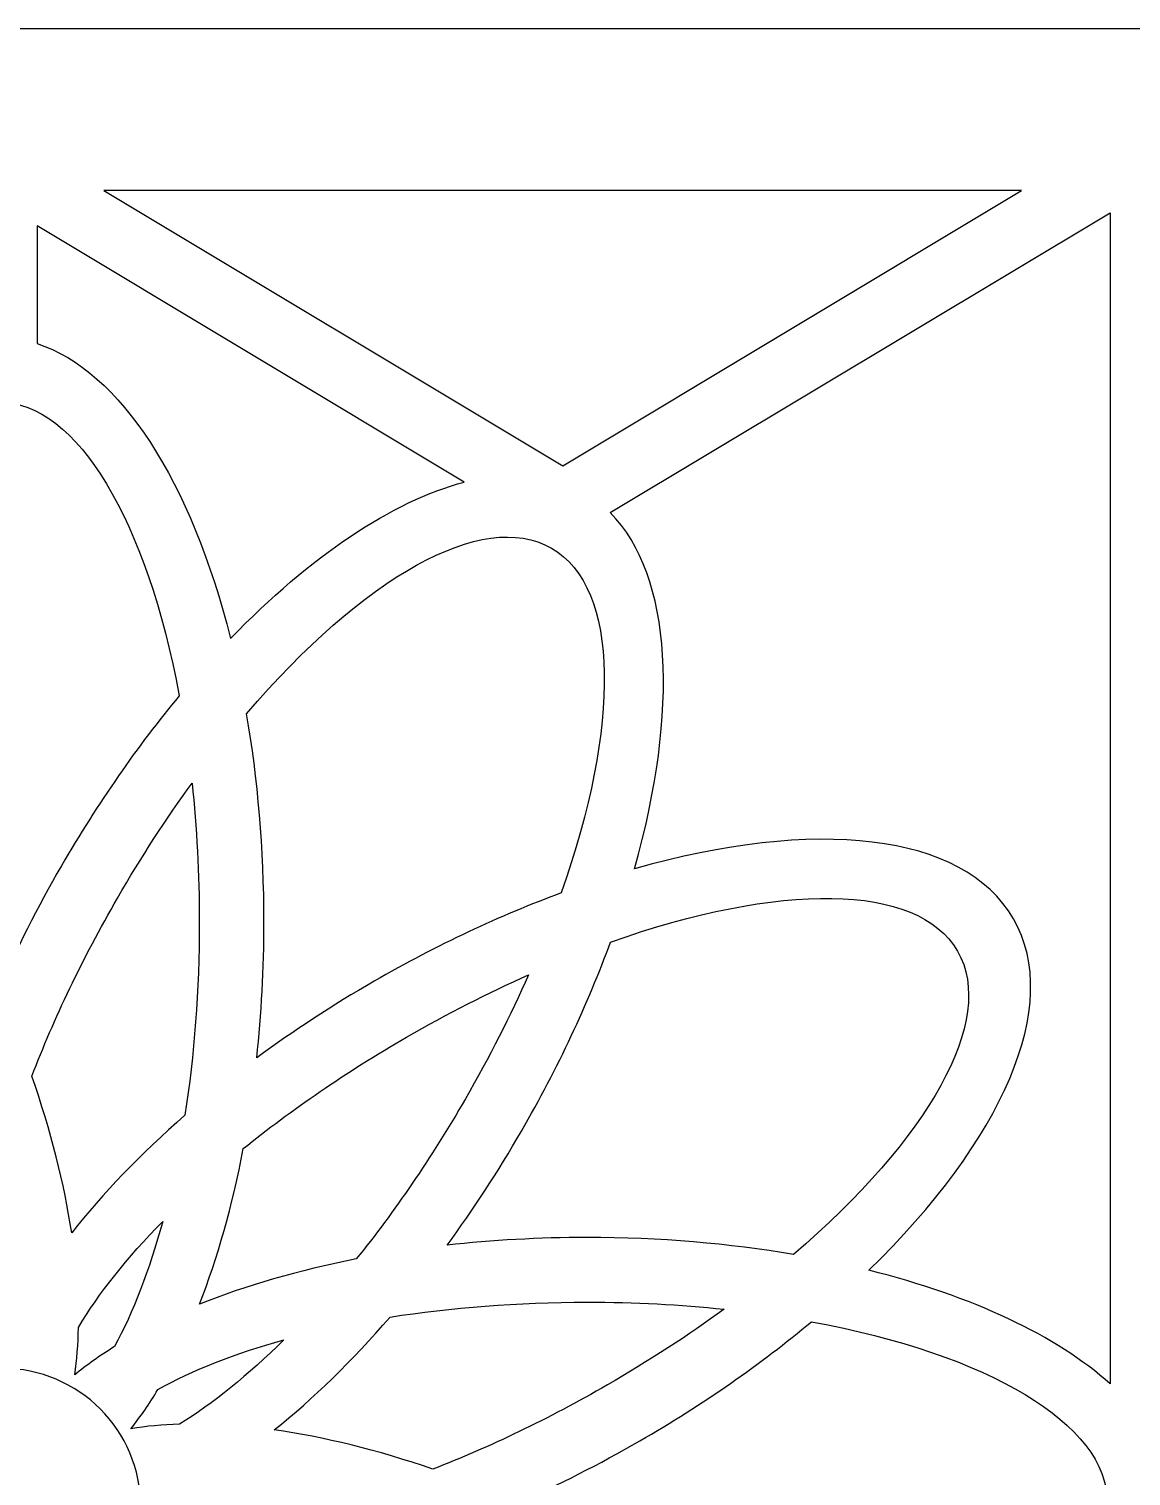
# Model space of a CAD drawing. Header units: centimetres. Extents: x 20.9 to 27, y -2.7 to 9.
# Drawn here: x 24.006 to 25.586, y 6.926 to 9.001 of the extents above; entities that cross this region are included whole.
import ezdxf

# ---------------------------------------------------------------- set-up
doc = ezdxf.new("R2010")
doc.units = ezdxf.units.CM
doc.header["$MEASUREMENT"] = 0
doc.layers.add('layer 1', color=7, linetype='Continuous')

msp = doc.modelspace()

# ---------------------------------------------------------------- linework, layer by layer
at = {"layer": 'layer 1', "color": 250}
for points, knots in [([(20.93631, -2.70131), (20.93631, -2.70131), (20.93631, 9.00077), (20.93631, 9.00077), (20.93631, 9.00077), (20.93631, 9.00077), (26.99977, 9.00077), (26.99977, 9.00077), (26.99977, 9.00077), (26.99977, 9.00077), (26.99977, -2.70131), (26.99977, -2.70131), (26.99977, -2.70131), (26.99977, -2.70131), (20.93631, -2.70131), (20.93631, -2.70131)], [0, 0, 0, 0, 0.2, 0.2, 0.2, 0.2, 0.4, 0.4, 0.4, 0.4, 0.6, 0.6, 0.6, 0.6, 1, 1, 1, 1]), ([(25.42867, 8.76905), (25.42867, 8.76905), (24.77122, 8.37437), (24.77122, 8.37437), (24.77122, 8.37437), (24.77122, 8.37437), (24.11377, 8.76905), (24.11377, 8.76905), (24.11377, 8.76905), (24.11377, 8.76905), (25.42867, 8.76905), (25.42867, 8.76905)], [0, 0, 0, 0, 0.25, 0.25, 0.25, 0.25, 0.5, 0.5, 0.5, 0.5, 1, 1, 1, 1]), ([(25.55578, 7.05795), (25.55578, 7.05795), (25.55578, 8.73725), (25.55578, 8.73725), (25.55578, 8.73725), (25.55578, 8.73725), (24.83941, 8.3072), (24.83941, 8.3072), (24.83941, 8.3072), (24.929, 8.21655), (24.93824, 8.02311), (24.87397, 7.79643), (24.87397, 7.79643), (25.13072, 7.86991), (25.34538, 7.84936), (25.41724, 7.7249), (25.41724, 7.7249), (25.4888, 7.60095), (25.40028, 7.40587), (25.20989, 7.22093), (25.20989, 7.22093), (25.35841, 7.18382), (25.47947, 7.12686), (25.55578, 7.05795)], [0, 0, 0, 0, 0.1428571, 0.1428571, 0.1428571, 0.1428571, 0.2857143, 0.2857143, 0.2857143, 0.2857143, 0.4285714, 0.4285714, 0.4285714, 0.4285714, 0.5714286, 0.5714286, 0.5714286, 0.5714286, 0.7142857, 0.7142857, 0.7142857, 0.7142857, 1, 1, 1, 1]), ([(24.01797, 8.71845), (24.01797, 8.71845), (24.63009, 8.35099), (24.63009, 8.35099), (24.63009, 8.35099), (24.52721, 8.324), (24.40927, 8.24476), (24.2953, 8.12686), (24.2953, 8.12686), (24.23888, 8.35035), (24.13743, 8.51109), (24.01797, 8.54954), (24.01797, 8.54954), (24.01797, 8.54954), (24.01797, 8.71845), (24.01797, 8.71845)], [0, 0, 0, 0, 0.2, 0.2, 0.2, 0.2, 0.4, 0.4, 0.4, 0.4, 0.6, 0.6, 0.6, 0.6, 1, 1, 1, 1]), ([(23.70275, 8.04156), (23.76307, 7.96924), (23.82106, 7.88646), (23.87368, 7.79533), (23.87368, 7.79533), (23.90718, 7.7373), (23.93665, 7.67907), (23.96204, 7.6216), (23.96204, 7.6216), (23.98797, 7.68086), (24.01828, 7.74095), (24.05285, 7.80084), (24.05285, 7.80084), (24.10487, 7.89094), (24.16215, 7.97289), (24.22174, 8.04463), (24.22174, 8.04463), (24.17514, 8.29382), (24.07657, 8.46572), (23.96253, 8.46572), (23.96253, 8.46572), (23.84801, 8.46572), (23.7491, 8.29241), (23.70275, 8.04156)], [0, 0, 0, 0, 0.1428571, 0.1428571, 0.1428571, 0.1428571, 0.2857143, 0.2857143, 0.2857143, 0.2857143, 0.4285714, 0.4285714, 0.4285714, 0.4285714, 0.5714286, 0.5714286, 0.5714286, 0.5714286, 0.7142857, 0.7142857, 0.7142857, 0.7142857, 1, 1, 1, 1]), ([(24.31815, 8.01884), (24.33424, 7.92604), (24.34306, 7.82535), (24.34306, 7.72012), (24.34306, 7.72012), (24.34306, 7.65311), (24.33947, 7.58795), (24.33272, 7.52548), (24.33272, 7.52548), (24.38481, 7.56383), (24.4411, 7.60073), (24.50099, 7.63531), (24.50099, 7.63531), (24.59109, 7.68733), (24.68166, 7.72966), (24.76914, 7.76199), (24.76914, 7.76199), (24.85339, 8.0011), (24.85397, 8.19926), (24.75521, 8.25628), (24.75521, 8.25628), (24.65604, 8.31353), (24.48372, 8.2129), (24.31815, 8.01884)], [0, 0, 0, 0, 0.1428571, 0.1428571, 0.1428571, 0.1428571, 0.2857143, 0.2857143, 0.2857143, 0.2857143, 0.4285714, 0.4285714, 0.4285714, 0.4285714, 0.5714286, 0.5714286, 0.5714286, 0.5714286, 0.7142857, 0.7142857, 0.7142857, 0.7142857, 1, 1, 1, 1]), ([(24.01042, 7.49918), (24.03779, 7.42054), (24.05689, 7.34475), (24.06748, 7.27449), (24.06748, 7.27449), (24.11164, 7.33085), (24.16629, 7.38783), (24.22984, 7.44317), (24.22984, 7.44317), (24.24308, 7.5288), (24.25037, 7.62226), (24.25037, 7.72012), (24.25037, 7.72012), (24.25037, 7.78913), (24.24674, 7.85593), (24.23996, 7.91935), (24.23996, 7.91935), (24.20301, 7.8685), (24.16708, 7.8133), (24.13312, 7.7545), (24.13312, 7.7545), (24.08314, 7.66792), (24.04205, 7.58152), (24.01042, 7.49918)], [0, 0, 0, 0, 0.1428571, 0.1428571, 0.1428571, 0.1428571, 0.2857143, 0.2857143, 0.2857143, 0.2857143, 0.4285714, 0.4285714, 0.4285714, 0.4285714, 0.5714286, 0.5714286, 0.5714286, 0.5714286, 0.7142857, 0.7142857, 0.7142857, 0.7142857, 1, 1, 1, 1]), ([(24.83975, 7.69145), (24.80728, 7.60305), (24.76458, 7.51144), (24.71196, 7.4203), (24.71196, 7.4203), (24.67846, 7.36227), (24.64276, 7.30763), (24.60568, 7.2569), (24.60568, 7.2569), (24.66997, 7.26407), (24.73717, 7.26789), (24.80633, 7.26789), (24.80633, 7.26789), (24.91037, 7.26789), (25.00997, 7.25926), (25.10189, 7.24352), (25.10189, 7.24352), (25.2944, 7.40847), (25.39399, 7.57979), (25.33697, 7.67856), (25.33697, 7.67856), (25.27971, 7.77773), (25.08016, 7.77673), (24.83975, 7.69145)], [0, 0, 0, 0, 0.1428571, 0.1428571, 0.1428571, 0.1428571, 0.2857143, 0.2857143, 0.2857143, 0.2857143, 0.4285714, 0.4285714, 0.4285714, 0.4285714, 0.5714286, 0.5714286, 0.5714286, 0.5714286, 0.7142857, 0.7142857, 0.7142857, 0.7142857, 1, 1, 1, 1]), ([(24.31342, 7.39528), (24.2978, 7.31349), (24.27645, 7.23831), (24.25049, 7.17217), (24.25049, 7.17217), (24.31691, 7.1989), (24.39273, 7.22092), (24.47543, 7.23707), (24.47543, 7.23707), (24.52971, 7.30461), (24.58276, 7.38189), (24.63169, 7.46665), (24.63169, 7.46665), (24.66619, 7.52641), (24.69644, 7.58608), (24.72228, 7.64439), (24.72228, 7.64439), (24.66486, 7.61882), (24.60614, 7.58899), (24.54734, 7.55504), (24.54734, 7.55504), (24.46076, 7.50506), (24.38197, 7.45078), (24.31342, 7.39528)], [0, 0, 0, 0, 0.1428571, 0.1428571, 0.1428571, 0.1428571, 0.2857143, 0.2857143, 0.2857143, 0.2857143, 0.4285714, 0.4285714, 0.4285714, 0.4285714, 0.5714286, 0.5714286, 0.5714286, 0.5714286, 0.7142857, 0.7142857, 0.7142857, 0.7142857, 1, 1, 1, 1]), ([(24.07717, 7.13897), (24.07671, 7.11513), (24.07496, 7.09238), (24.07187, 7.0709), (24.07187, 7.0709), (24.08898, 7.08498), (24.108, 7.09851), (24.12876, 7.11142), (24.12876, 7.11142), (24.15556, 7.16063), (24.17898, 7.22142), (24.19791, 7.29097), (24.19791, 7.29097), (24.14675, 7.23889), (24.10584, 7.1874), (24.07717, 7.13897)], [0, 0, 0, 0, 0.2, 0.2, 0.2, 0.2, 0.4, 0.4, 0.4, 0.4, 0.6, 0.6, 0.6, 0.6, 1, 1, 1, 1]), ([(24.52386, 7.1538), (24.46944, 7.09078), (24.41336, 7.03635), (24.35781, 6.99205), (24.35781, 6.99205), (24.4287, 6.98198), (24.50538, 6.96314), (24.58507, 6.93578), (24.58507, 6.93578), (24.66585, 6.96713), (24.75043, 7.00754), (24.83518, 7.05647), (24.83518, 7.05647), (24.89494, 7.09098), (24.95098, 7.12752), (25.00251, 7.1651), (25.00251, 7.1651), (24.94, 7.17168), (24.87423, 7.1752), (24.80633, 7.1752), (24.80633, 7.1752), (24.70635, 7.1752), (24.61099, 7.16759), (24.52386, 7.1538)], [0, 0, 0, 0, 0.1428571, 0.1428571, 0.1428571, 0.1428571, 0.2857143, 0.2857143, 0.2857143, 0.2857143, 0.4285714, 0.4285714, 0.4285714, 0.4285714, 0.5714286, 0.5714286, 0.5714286, 0.5714286, 0.7142857, 0.7142857, 0.7142857, 0.7142857, 1, 1, 1, 1]), ([(25.12777, 7.14713), (25.05545, 7.08681), (24.97266, 7.02882), (24.88153, 6.9762), (24.88153, 6.9762), (24.82349, 6.94269), (24.76526, 6.91322), (24.70779, 6.88783), (24.70779, 6.88783), (24.76705, 6.8619), (24.82715, 6.83161), (24.88704, 6.79703), (24.88704, 6.79703), (24.97715, 6.74501), (25.05909, 6.68773), (25.13083, 6.62814), (25.13083, 6.62814), (25.38002, 6.67474), (25.55192, 6.77331), (25.55192, 6.88735), (25.55192, 6.88735), (25.55192, 7.00187), (25.37861, 7.10077), (25.12777, 7.14713)], [0, 0, 0, 0, 0.1428571, 0.1428571, 0.1428571, 0.1428571, 0.2857143, 0.2857143, 0.2857143, 0.2857143, 0.4285714, 0.4285714, 0.4285714, 0.4285714, 0.5714286, 0.5714286, 0.5714286, 0.5714286, 0.7142857, 0.7142857, 0.7142857, 0.7142857, 1, 1, 1, 1]), ([(24.19111, 7.04996), (24.1788, 7.02954), (24.1659, 7.01072), (24.15249, 6.99366), (24.15249, 6.99366), (24.17435, 6.99729), (24.19758, 6.9995), (24.22202, 7.0003), (24.22202, 7.0003), (24.26984, 7.02952), (24.32051, 7.07046), (24.37168, 7.12122), (24.37168, 7.12122), (24.30134, 7.1017), (24.24016, 7.07756), (24.19111, 7.04996)], [0, 0, 0, 0, 0.2, 0.2, 0.2, 0.2, 0.4, 0.4, 0.4, 0.4, 0.6, 0.6, 0.6, 0.6, 1, 1, 1, 1]), ([(23.76966, 6.88184), (23.76966, 6.99138), (23.85849, 7.08022), (23.96804, 7.08022), (23.96804, 7.08022), (24.07759, 7.08022), (24.16643, 6.99138), (24.16643, 6.88184), (24.16643, 6.88184), (24.16643, 6.77229), (24.07759, 6.68345), (23.96804, 6.68345), (23.96804, 6.68345), (23.85849, 6.68345), (23.76966, 6.77229), (23.76966, 6.88184)], [0, 0, 0, 0, 0.2, 0.2, 0.2, 0.2, 0.4, 0.4, 0.4, 0.4, 0.6, 0.6, 0.6, 0.6, 1, 1, 1, 1])]:
    msp.add_open_spline(points, degree=3, knots=knots, dxfattribs=at)

doc.saveas('drawing.dxf')
